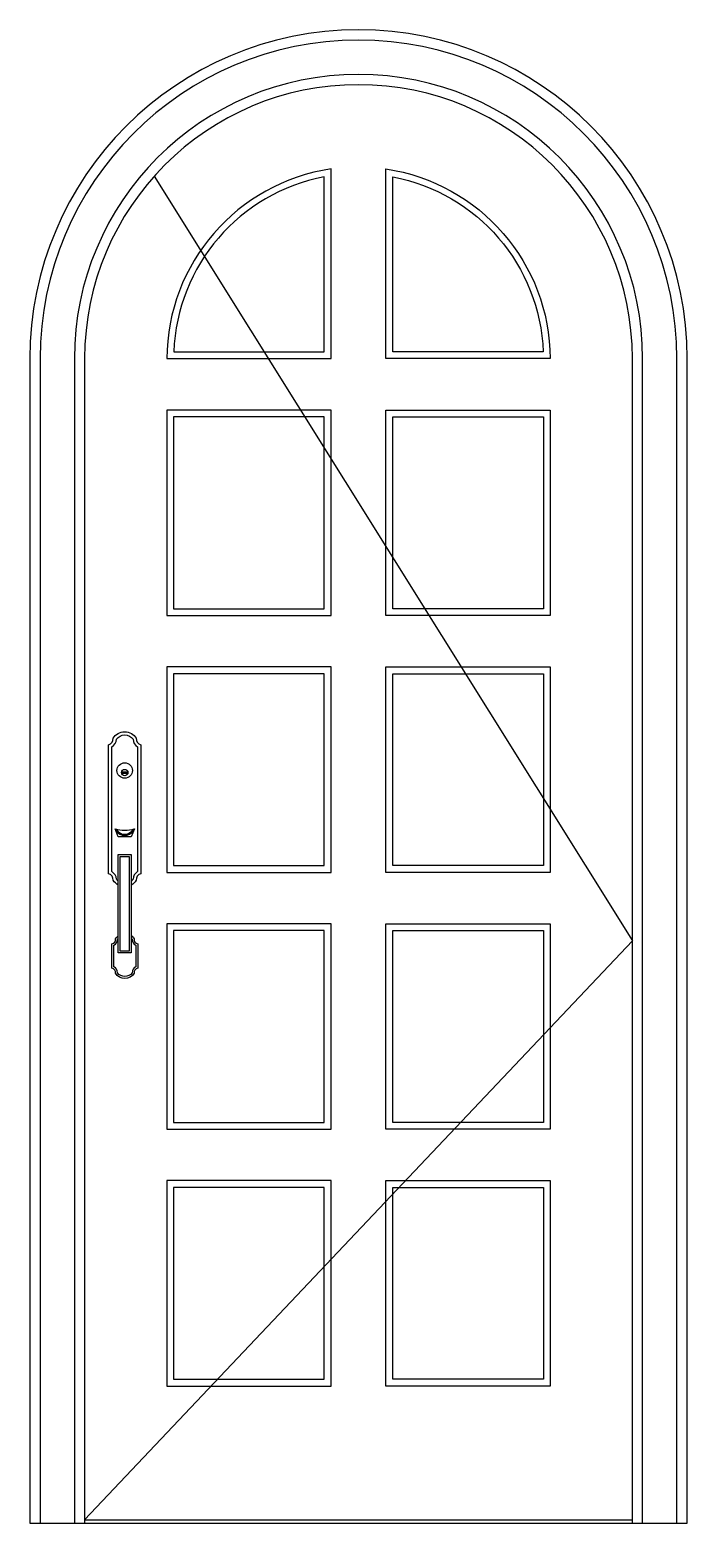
# Model space of a CAD drawing. Header units: metres. Extents: x 0 to 960, y 0 to 2180.
import ezdxf

# ---------------------------------------------------------------- set-up
doc = ezdxf.new("R2010")
doc.units = ezdxf.units.M
for name, color, linetype in [('2', 2, 'Continuous'), ('3', 3, 'Continuous'), ('7', 7, 'Continuous'), ('BH', 3, 'Continuous')]:
    doc.layers.add(name, color=color, linetype=linetype)

msp = doc.modelspace()

# ---------------------------------------------------------------- hatches: boundary and pattern name
at = {"layer": 'BH'}
h = msp.add_hatch(dxfattribs=at)
h.set_pattern_fill('AR-RROOF', scale=500)
h.paths.add_polyline_path([(210.19, 1710.02), (430, 1710.02), (430, 1965.34, 0.35)])
h.paths.add_polyline_path([(530, 1965.34), (530, 1710.02), (749.81, 1710.02, 0.35)])
h.paths.add_polyline_path([(430, 1615.02), (210, 1615.02), (210, 1335.02), (430, 1335.02)])
h.paths.add_polyline_path([(750, 1615.02), (530, 1615.02), (530, 1335.02), (750, 1335.02)])
h.paths.add_polyline_path([(750, 1240.02), (530, 1240.02), (530, 960.02), (750, 960.02)])
h.paths.add_polyline_path([(430, 1240.02), (210, 1240.02), (210, 960.02), (430, 960.02)])
h.paths.add_polyline_path([(430, 865), (210, 865), (210, 585), (430, 585)])
h.paths.add_polyline_path([(750, 865), (530, 865), (530, 585), (750, 585)])
h.paths.add_polyline_path([(530, 490), (530, 210), (750, 210), (750, 490)])
h.paths.add_polyline_path([(210, 490), (210, 210), (430, 210), (430, 490)])

# ---------------------------------------------------------------- linework, layer by layer
at = {"layer": '2'}
msp.add_line((0, 0), (960, 0), dxfattribs=at)
at = {"layer": '3'}
for p, q in [((133.92, 1096.7), (143.16, 1096.7)), ((133.92, 1094.82), (143.16, 1094.82)), ((80, 5), (880, 5))]:
    msp.add_line(p, q, dxfattribs=at)
for points in [[(945, 0), (945, 1700.03, 1), (15, 1700.03), (15, 0)], [(895, 0), (895, 1700.02, 1), (65, 1700.02), (65, 0)], [(200, 1700.02), (440, 1700.02), (440, 1977.13, 0.37), (200, 1700.02)], [(760, 1700.02), (520, 1700.02), (520, 1977.13, -0.37), (760, 1700.02)], [(129.11, 937.11, -0.06), (126.36, 939.92, 0.26), (119.69, 951.17), (119.69, 1133.3, 0.26), (126.36, 1144.55, -0.5), (150.72, 1144.55, 0.26), (157.39, 1133.3), (157.39, 951.17, 0.26), (150.72, 939.92, -0.06), (147.96, 937.11, -0.06)], [(126.23, 1013.08, 0.2), (134.99, 1005.95), (142.09, 1005.95, 0.2), (150.85, 1013.08, 0.19)], [(147.96, 854.05, -0.04), (149.4, 852.37, 0.29), (154.73, 843.63), (154.73, 812.2, 0.29), (149.4, 803.46, -0.51), (128.03, 803.46, 0.29), (122.69, 812.2), (122.69, 843.63, 0.29), (128.03, 852.37, -0.03), (129.11, 853.69, -0.03)]]:
    msp.add_lwpolyline(points, format="xyb", dxfattribs=at)
msp.add_lwpolyline([(181.71, 1966.51), (880, 850.01), (80, 5)], dxfattribs=at)
for points in [[(210.19, 1710.02), (430, 1710.02), (430, 1965.34, 0.35)], [(749.81, 1710.02), (530, 1710.02), (530, 1965.34, -0.35)]]:
    msp.add_lwpolyline(points, format="xyb", close=True, dxfattribs=at)
for points in [[(200, 1325.02), (440, 1325.02), (440, 1625.02), (200, 1625.02)], [(210, 1335.02), (430, 1335.02), (430, 1615.02), (210, 1615.02)], [(760, 1325.02), (520, 1325.02), (520, 1625.02), (760, 1625.02)], [(750, 1335.02), (530, 1335.02), (530, 1615.02), (750, 1615.02)], [(200, 950.02), (440, 950.02), (440, 1250.02), (200, 1250.02)], [(760, 950.02), (520, 950.02), (520, 1250.02), (760, 1250.02)], [(210, 960.02), (430, 960.02), (430, 1240.02), (210, 1240.02)], [(750, 960.02), (530, 960.02), (530, 1240.02), (750, 1240.02)], [(131.94, 835.24), (131.94, 973.44), (145.14, 973.44), (145.14, 835.24)], [(200, 575), (440, 575), (440, 875), (200, 875)], [(760, 575), (520, 575), (520, 875), (760, 875)], [(210, 585), (430, 585), (430, 865), (210, 865)], [(750, 585), (530, 585), (530, 865), (750, 865)], [(200, 200), (440, 200), (440, 500), (200, 500)], [(210, 210), (430, 210), (430, 490), (210, 490)], [(760, 200), (520, 200), (520, 500), (760, 500)], [(750, 210), (530, 210), (530, 490), (750, 490)]]:
    msp.add_lwpolyline(points, close=True, dxfattribs=at)
msp.add_circle((138.54, 1095.76), 4.71, dxfattribs=at)
at = {"layer": '7'}
for points in [[(960, 0), (960, 1700.03, 1), (0, 1700.03), (0, 0)], [(880, 0), (880, 1700.02, 1), (80, 1700.02), (80, 0)], [(129.11, 931.51, -0.13), (121.58, 938.57, 0.39), (114.98, 947.99), (114.98, 1136.48, 0.39), (121.58, 1145.9, -0.56), (155.5, 1145.9, 0.39), (162.1, 1136.48), (162.1, 947.99, 0.39), (155.5, 938.57, -0.13), (147.96, 931.51, -0.13)], [(124.4, 1013.6, 0.22), (134.79, 1004.54), (142.29, 1004.54, 0.22), (152.67, 1013.6, 0.22)], [(147.96, 857.73, -0.1), (152.28, 853.14, 0.39), (157.56, 845.6), (157.56, 810.23, 0.39), (152.28, 802.69, -0.56), (125.14, 802.69, 0.39), (119.87, 810.23), (119.87, 845.6, 0.39), (125.14, 853.14, -0.09), (129.11, 857.48, -0.09)]]:
    msp.add_lwpolyline(points, format="xyb", dxfattribs=at)
msp.add_lwpolyline([(124.4, 1013.6, 0.15), (152.67, 1013.6), (147.96, 1001.71), (129.11, 1001.71)], format="xyb", close=True, dxfattribs=at)
msp.add_lwpolyline([(129.11, 832.41), (129.11, 976.27), (147.96, 976.27), (147.96, 832.41)], close=True, dxfattribs=at)
msp.add_circle((138.54, 1098.78), 11.31, dxfattribs=at)

doc.saveas('drawing.dxf')
